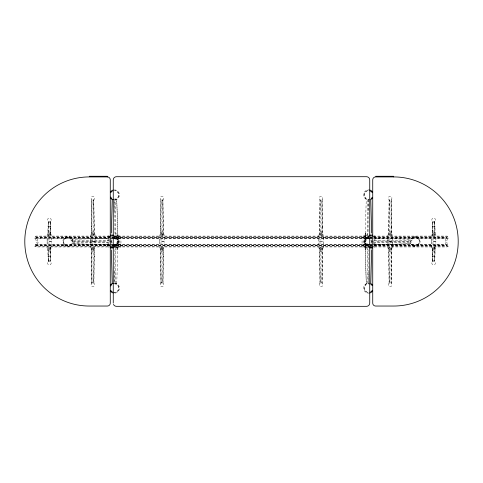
<?xml version="1.0" encoding="UTF-8"?>
<svg xmlns="http://www.w3.org/2000/svg" width="483" height="483" viewBox="0 0 483 483"><rect width="100%" height="100%" fill="white"/><g stroke="black" fill="none" stroke-linecap="round" stroke-linejoin="round"><path stroke-width="0.36" stroke-dasharray="2.42 1.81" d="M114.109 211.512L114.145 199.612M368.179 199.612L368.052 233.066L366.476 237.986L364.985 239.477L364.442 241.518L364.985 243.553L365.353 249.971L366.253 283.418L364.792 286.027L364.212 288.176L364.792 290.325L366.368 291.901L368.517 292.475A4.305 4.305 0 0 1 364.363 287.065A4.305 4.305 0 0 1 370.666 284.451M368.855 283.418L368.891 271.524M115.165 283.418L115.401 249.971L116.977 244.597L118.015 243.553L118.558 241.518L116.403 233.066M367.835 199.612L367.599 233.066L366.023 238.439L364.985 239.477L366.253 199.612L364.792 197.01L364.212 194.86L364.792 192.711L366.368 191.135L368.517 190.556L370.666 191.135A4.305 4.305 0 0 0 364.363 193.749A4.305 4.305 0 0 0 368.517 199.159M50.28 221.782L50.733 226.992L48.01 226.992L48.469 221.782L50.28 221.782L50.866 235.052L47.914 235.227L48.469 221.782L47.648 220.308L47.648 219.185L48.306 218.28L49.375 217.936L50.437 218.28L51.095 219.185L51.095 220.308L50.28 221.782L50.28 236.048M48.469 261.182L48.016 255.972L50.733 255.972L50.28 261.182L48.469 261.182L47.883 247.912L50.836 247.743L50.28 261.182L51.095 262.655L51.095 263.778L50.437 264.684L49.375 265.028L48.306 264.684L47.648 263.778L47.648 262.655L48.469 261.182L48.469 246.922M91.384 235.227L91.486 226.539L91.384 235.227L94.336 235.052L93.75 200.047L94.565 198.573L94.565 197.45L93.907 196.545L92.845 196.201L91.776 196.545L91.118 197.45L91.118 198.573L91.939 200.047L91.939 236.048M94.306 247.743L94.197 256.425L94.306 247.743L91.353 247.912L91.939 282.917L91.118 284.39L91.118 285.513L91.776 286.419L92.845 286.763L93.907 286.419L94.565 285.513L94.565 284.39L93.75 282.917L93.75 246.922M160.495 235.227L160.597 226.539L160.495 235.227L163.447 235.052L162.862 200.047L163.677 198.573L163.677 197.45L163.019 196.545L161.956 196.201L160.893 196.545L160.235 197.45L160.235 198.573L161.05 200.047L161.05 236.048M163.417 247.743L163.308 256.425L163.417 247.743L160.465 247.912L161.05 282.917L160.235 284.39L160.235 285.513L160.893 286.419L161.956 286.763L163.019 286.419L163.677 285.513L163.677 284.39L162.862 282.917L162.862 246.922M320.138 236.048L320.138 200.047L321.95 200.047L322.505 235.227L319.583 235.227L320.138 200.047L319.323 198.573L319.323 197.45L319.981 196.545L321.044 196.201L322.107 196.545L322.765 197.45L322.765 198.573L321.95 200.047L321.95 236.048M321.95 246.922L321.95 282.917L320.138 282.917L319.583 247.743L322.505 247.743L321.95 282.917L322.765 284.39L322.765 285.513L322.107 286.419L321.044 286.763L319.981 286.419L319.323 285.513L319.323 284.39L320.138 282.917L320.138 246.922M389.25 236.048L389.25 200.047L391.061 200.047L391.616 235.227L388.694 235.227L389.25 200.047L388.435 198.573L388.435 197.45L389.093 196.545L390.155 196.201L391.224 196.545L391.882 197.45L391.882 198.573L391.061 200.047L391.061 236.048M391.061 246.922L391.061 282.917L389.25 282.917L388.694 247.743L391.616 247.743L391.061 282.917L391.882 284.39L391.882 285.513L391.224 286.419L390.155 286.763L389.093 286.419L388.435 285.513L388.435 284.39L389.25 282.917L389.25 246.922M434.531 221.782L434.99 226.992L432.267 226.992L432.72 221.782L434.531 221.782L435.086 235.227L432.164 235.227L432.72 221.782L431.905 220.308L431.905 219.185L432.563 218.28L433.625 217.936L434.694 218.28L435.352 219.185L435.352 220.308L434.531 221.782L434.531 236.048M432.72 261.182L432.267 255.972L434.984 255.972L434.531 261.182L432.72 261.182L432.164 247.743L435.086 247.743L434.531 261.182L435.352 262.655L435.352 263.778L434.694 264.684L433.625 265.028L432.563 264.684L431.905 263.778L431.905 262.655L432.72 261.182L432.72 246.922M116.747 283.418L118.015 243.553L116.524 245.05L114.948 249.971L114.821 283.418L116.747 283.418L118.208 286.027L118.788 288.176L118.208 290.325L116.632 291.901L114.483 292.475L112.334 291.901A4.305 4.305 0 0 0 118.637 289.287A4.305 4.305 0 0 0 114.483 283.871M117.647 249.971L118.015 243.553L116.403 249.971M364.985 239.477L365.353 233.066M365.021 239.447L365.559 233.066M322.107 199.479L322.403 226.992M319.981 283.485L319.686 255.972M391.224 199.479L391.52 226.992M389.093 283.485L388.797 255.972M434.694 221.214L434.555 222.24L432.702 222.24L432.563 221.214M432.563 261.75L432.696 260.723L434.555 260.723L434.694 261.75M50.437 221.214L50.298 222.24L48.445 222.24L48.306 221.214M48.306 261.75L48.445 260.723L50.304 260.723L50.437 261.75M93.768 200.505L93.907 199.479M91.776 283.485L91.915 282.458M162.88 200.505L163.019 199.479M160.893 283.485L161.032 282.458M47.914 235.227L48.016 226.539L50.28 226.539L50.727 226.539L50.836 235.227M50.836 247.743L50.727 256.425L48.469 256.425L48.016 256.425L47.914 247.743M111.024 240.914L111.35 239.707M371.65 243.329L371.976 242.122M366.023 238.439L368.517 237.443M370.624 245.424L371.638 244.446M111.531 237.817L112.485 236.899M370.515 246.137L371.469 245.219M110.529 235.764L108.488 237.702L106.037 238.361L72.583 239.254L69.975 237.793L67.825 237.213L65.676 237.793L64.1 239.369L63.527 241.518L64.1 243.667L65.676 245.243L67.825 245.817L69.975 245.243L72.583 243.782L106.037 244.676L108.488 245.334L109.508 246.3M373.492 236.73L374.512 237.702L376.963 238.361L410.417 239.254L413.025 237.793L415.175 237.213L417.324 237.793L418.9 239.369L419.473 241.518L418.9 243.667L417.324 245.243L415.175 245.817L413.025 245.243L410.417 243.782L376.963 244.676A5.434 5.434 0 0 0 374.512 245.334L372.471 247.272A5.434 5.434 0 0 0 371.741 249.27M412.349 239.888L410.417 241.18L376.963 241.077L373.794 240.226M109.617 239.665L106.037 240.625L72.583 240.836M109.846 240.057L106.037 241.077L72.583 241.18L70.651 239.888M114.483 245.141L116.294 244.658L117.623 243.329L118.106 241.518L117.623 239.707L116.294 238.379L114.483 237.896A3.623 3.623 0 0 1 118.106 241.518A3.623 3.623 0 0 1 114.483 245.141L112.672 244.658M368.517 237.896L366.706 238.379L365.377 239.707L364.894 241.518L365.377 243.329L366.706 244.658L368.517 245.141A3.623 3.623 0 0 1 365.015 240.582A3.623 3.623 0 0 1 370.328 238.379M373.154 242.979L376.963 241.983L410.417 241.856M373.383 243.372L376.963 242.436L410.417 242.194M374.512 245.334L376.963 244.7L410.417 243.782M94.306 235.227L93.75 200.047L91.939 200.047L91.48 226.992L91.776 199.479M163.417 235.227L162.862 200.047L161.05 200.047L160.597 226.992L160.893 199.479M48.469 231.067L50.28 231.067M91.939 231.067L93.75 231.067M161.05 231.067L162.862 231.067M320.138 231.067L321.95 231.067M389.25 231.067L391.061 231.067M432.72 231.067L434.531 231.067M48.469 232.909L50.28 232.909M91.939 232.909L93.75 232.909M161.05 232.909L162.862 232.909M320.138 232.909L321.95 232.909M389.25 232.909L391.061 232.909M432.72 232.909L434.531 232.909M48.469 233.392L50.28 233.392M91.939 233.392L93.75 233.392M161.05 233.392L162.862 233.392M320.138 233.392L321.95 233.392M389.25 233.392L391.061 233.392M432.72 233.392L434.531 233.392M48.469 234.352L50.28 234.352M91.939 234.352L93.75 234.352M161.05 234.352L162.862 234.352M320.138 234.352L321.95 234.352M389.25 234.352L391.061 234.352M432.72 234.352L434.531 234.352M109.315 235.97L108.035 235.97L108.035 247.067L109.315 247.067M113.125 235.97L120.937 235.97L120.937 247.067L113.807 247.067M369.875 235.97L362.063 235.97L362.063 247.067L369.193 247.067M373.685 235.97L374.965 235.97L374.965 247.067L373.685 247.067M109.472 236.084L35.833 236.084L35.833 240.16L37.644 240.16M114 236.084L369 236.084M373.528 236.084L447.167 236.084L447.167 240.16L445.356 240.16M109.472 236.332L34.927 236.332L34.927 238.572L109.472 238.572M114 236.332L369 236.332M373.528 236.332L448.073 236.332L448.073 238.572L373.528 238.572M35.833 237.213L447.167 237.213M35.833 237.533L447.167 237.533M35.833 237.896L109.472 237.896M114 237.896L369 237.896M373.528 237.896L447.167 237.896M114 238.572L369 238.572M35.833 238.801L109.49 238.747M114 238.801L369 238.801M373.51 238.747L447.167 238.801M47.111 239.936L51.639 239.936M90.581 239.936L95.109 239.936M159.692 239.936L164.22 239.936M318.78 239.936L323.308 239.936M387.891 239.936L392.419 239.936M431.361 239.936L435.889 239.936M111.766 241.065L108.916 241.065L108.916 241.971L111.766 241.971M117.2 241.065L120.05 241.065L120.05 241.971L117.2 241.971M365.8 241.065L362.95 241.065L362.95 241.971L365.8 241.971M371.234 241.065L374.084 241.065L374.084 241.971L371.234 241.971M38.549 242.877L35.833 242.877L35.833 246.952L109.472 246.952M445.356 242.877L447.167 242.877L447.167 246.952L373.528 246.952M47.111 243.027L51.639 243.027M90.581 243.027L95.109 243.027M159.692 243.027L164.22 243.027M318.78 243.027L323.308 243.027M387.891 243.027L392.419 243.027M431.361 243.027L435.889 243.027M35.833 244.235L109.472 244.235M114 244.235L369 244.235M373.528 244.235L447.167 244.235M108.035 244.289L109.49 244.289M120.937 244.289L115.842 244.289L115.842 247.972L119.011 247.972L119.011 235.064L115.842 235.064L115.842 238.747M362.063 244.289L367.158 244.289L367.158 247.972L363.989 247.972L363.989 235.064L367.158 235.064L367.158 238.747M373.51 244.289L374.965 244.289M109.472 244.464L34.927 244.464L34.927 246.704L109.472 246.704M114 244.464L369 244.464M373.528 244.464L448.073 244.464L448.073 246.704L373.528 246.704M35.833 245.141L447.167 245.141M35.833 245.497L447.167 245.497M35.833 245.817L447.167 245.817M114 246.704L369 246.704M114 246.952L369 246.952M114.03 247.085L114.936 247.085L114.936 244.235M368.97 247.085L368.064 247.085L368.064 244.235M318.78 248.02L323.308 248.027L323.308 241.669L318.78 241.669L318.78 248.027M387.891 248.02L392.419 248.027L392.419 241.669L387.891 241.669L387.891 248.027M48.469 248.612L50.28 248.612M91.939 248.612L93.75 248.612M161.05 248.612L162.862 248.612M320.138 248.612L321.95 248.612M389.25 248.612L391.061 248.612M432.72 248.612L434.531 248.612M48.469 249.572L50.28 249.572M91.939 249.572L93.75 249.572M161.05 249.572L162.862 249.572M320.138 249.572L321.95 249.572M389.25 249.572L391.061 249.572M432.72 249.572L434.531 249.572M48.469 250.055L50.28 250.055M91.939 250.055L93.75 250.055M161.05 250.055L162.862 250.055M320.138 250.055L321.95 250.055M389.25 250.055L391.061 250.055M432.72 250.055L434.531 250.055M48.469 251.903L50.28 251.903M91.939 251.903L93.75 251.903M161.05 251.903L162.862 251.903M320.138 251.903L321.95 251.903M389.25 251.903L391.061 251.903M432.72 251.903L434.531 251.903M91.384 247.743L91.939 282.917L93.75 282.917L94.203 255.972L93.907 283.485M160.495 247.743L161.05 282.917L162.862 282.917L163.314 255.972L163.019 283.485M410.417 240.836L376.963 240.625L373.383 239.665M72.583 242.194L106.037 242.436L109.617 243.372M108.488 245.334L106.037 244.676L72.583 243.782L72.583 241.856L106.037 241.983L109.846 242.979M366.253 283.418L364.985 243.553L366.476 245.05L368.517 245.593A4.075 4.075 0 0 1 364.58 240.462A4.075 4.075 0 0 1 370.552 237.986M370.515 236.899L371.469 237.817M111.531 245.219L112.485 246.137M370.624 237.612L371.638 238.59M116.524 237.986L118.015 239.477L116.747 199.612L114.821 199.612L114.948 233.066L116.524 237.986L118.015 239.477L116.747 199.612L118.208 197.01L118.788 194.86L118.208 192.711L116.632 191.135L114.483 190.556A4.305 4.305 0 0 1 118.637 195.971A4.305 4.305 0 0 1 112.334 198.585M364.985 243.553L366.023 244.597L367.599 249.971L367.835 283.418M366.476 245.05L368.052 249.971L368.179 283.418M116.977 238.439L115.401 233.066L115.165 199.612M371.65 239.707L372.139 241.518M110.861 241.518L111.35 243.329M435.086 247.743L434.984 256.425L432.273 256.425L432.2 247.912M432.164 235.227L432.273 226.539L434.984 226.539L435.056 235.052M391.616 247.743L391.224 283.485M388.694 235.227L389.093 199.479M322.505 247.743L322.107 283.485M319.583 235.227L319.981 199.479M365.021 243.589L365.559 249.971M391.514 226.539L391.586 235.052M388.73 247.912L388.803 256.425M322.403 226.539L322.475 235.052M319.613 247.912L319.692 256.425M368.855 199.612L368.891 211.512M114.109 271.524L114.145 283.418M445.356 238.874L445.356 244.163M434.531 246.922L434.531 261.182M432.72 221.782L432.72 236.048M368.064 235.952L368.064 238.801M364.894 241.065L364.894 241.971M162.862 200.047L162.862 236.048M161.05 246.922L161.05 282.917M118.106 241.065L118.106 241.971M114.936 235.952L114.936 238.801M93.75 200.047L93.75 236.048M91.939 246.922L91.939 282.917M72.583 239.254L72.583 241.18M50.28 246.922L50.28 261.182M48.469 221.782L48.469 236.048M37.644 238.874L37.644 244.163M376.963 238.361A5.434 5.434 0 0 1 372.876 236.338M369.803 292.988A4.981 4.981 0 0 1 363.548 287.844A4.981 4.981 0 0 1 370.431 283.575M370.431 199.455A4.981 4.981 0 0 1 363.548 195.192A4.981 4.981 0 0 1 369.803 190.048M370.872 240.16A2.717 2.717 0 0 1 370.872 242.877M368.517 244.235A2.717 2.717 0 0 1 365.891 240.812A2.717 2.717 0 0 1 369.875 239.163M112.448 237.986A4.075 4.075 0 0 1 118.42 240.462A4.075 4.075 0 0 1 114.483 245.593M106.037 244.676A5.434 5.434 0 0 1 110.124 246.698M110.124 236.338A5.434 5.434 0 0 1 106.037 238.361M114.483 283.195A4.981 4.981 0 0 1 119.464 288.176A4.981 4.981 0 0 1 114.483 293.157M114.483 189.879A4.981 4.981 0 0 1 119.464 194.86A4.981 4.981 0 0 1 114.483 199.841M114.483 238.801A2.717 2.717 0 0 1 117.2 241.518A2.717 2.717 0 0 1 114.483 244.235M112.128 242.877A2.717 2.717 0 0 1 112.128 240.16M51.639 234.943L47.111 234.943L47.111 241.295L51.639 241.295L51.639 234.937M95.109 234.943L90.581 234.943L90.581 241.295L95.109 241.295L95.109 234.937M164.22 234.943L159.692 234.943L159.692 241.295L164.22 241.295L164.22 234.937M323.308 234.937L318.78 234.943L318.78 241.295L323.308 241.295L323.308 234.937M392.419 234.937L387.891 234.943L387.891 241.295L392.419 241.295L392.419 234.937M435.889 234.943L431.361 234.943L431.361 241.295L435.889 241.295L435.889 234.937M51.639 241.669L47.111 241.669L47.111 248.027L51.639 248.027L51.639 241.669M95.109 241.669L90.581 241.669L90.581 248.027L95.109 248.027L95.109 241.669M164.22 241.669L159.692 241.669L159.692 248.027L164.22 248.027L164.22 241.669M435.889 241.669L431.361 241.669L431.361 248.027L435.889 248.027L435.889 241.669M412.681 245.829A4.981 4.981 0 0 0 420.156 241.518A4.981 4.981 0 0 0 412.681 237.201A4.981 4.981 0 0 0 412.681 245.829M413.025 245.243A4.305 4.305 0 0 0 419.473 241.518A4.305 4.305 0 0 0 413.025 237.793A4.305 4.305 0 0 0 413.025 245.243M63.515 244.006A4.981 4.981 0 0 0 72.142 244.006A4.981 4.981 0 0 0 67.825 236.537A4.981 4.981 0 0 0 63.515 244.006M65.676 245.243A4.305 4.305 0 0 0 72.13 241.518A4.305 4.305 0 0 0 65.676 237.793A4.305 4.305 0 0 0 65.676 245.243"/><path stroke-width="0.72" d="M111.325 233.066L112.219 199.612L110.758 197.01M371.675 249.971L370.781 283.418L371.874 285.375M110.758 286.027L112.219 283.418L111.325 249.971M371.874 197.662L370.781 199.612L371.675 233.066M89.264 176.277L107.377 176.277M375.623 176.277L393.736 176.277M112.219 199.612L113.354 199.612M110.589 235.064L113.125 235.064L113.125 235.97L110.589 235.97M372.411 235.064L369.875 235.064L369.875 235.97L372.411 235.97M110.981 238.572L113.245 238.572M369.755 238.572L372.019 238.572M110.981 244.464L113.245 244.464M369.755 244.464L372.019 244.464M110.981 246.952L113.245 246.952M369.755 246.952L372.019 246.952M110.589 247.067L113.125 247.067L113.125 247.972L110.589 247.972M372.411 247.067L369.875 247.067L369.875 247.972L372.411 247.972M112.219 283.418L113.354 283.418M113.263 303.155L113.263 179.881A3.176 3.176 0 0 1 116.433 176.712L366.567 176.712A3.176 3.176 0 0 1 369.736 179.881L369.736 303.155A3.176 3.176 0 0 1 366.567 306.325L116.433 306.325A3.176 3.176 0 0 1 113.505 304.368M372.471 291.201A4.981 4.981 0 0 1 369.803 292.988M371.004 283.859A4.981 4.981 0 0 1 372.471 285.151M372.242 290.325A4.305 4.305 0 0 1 370.666 291.901M372.471 197.885A4.981 4.981 0 0 1 371.004 199.171M369.803 190.048A4.981 4.981 0 0 1 372.471 191.836M370.666 191.135A4.305 4.305 0 0 1 372.242 192.711M113.197 292.988A4.981 4.981 0 0 1 110.529 291.201M110.529 285.151A4.981 4.981 0 0 1 111.996 283.859M112.334 291.901A4.305 4.305 0 0 1 110.758 290.325M111.996 199.171A4.981 4.981 0 0 1 110.529 197.885M110.529 191.836A4.981 4.981 0 0 1 113.197 190.048M110.758 192.711A4.305 4.305 0 0 1 112.334 191.135M107.377 176.923L89.264 176.923A64.474 64.474 0 0 0 24.796 241.482A64.474 64.474 0 0 0 89.264 306.041L107.377 306.041A2.892 2.892 0 0 0 110.269 303.155L110.269 179.815A2.892 2.892 0 0 0 107.377 176.923M393.736 176.923L375.623 176.923A2.892 2.892 0 0 0 372.731 179.815L372.731 303.155A2.892 2.892 0 0 0 375.623 306.041L393.736 306.041A64.474 64.474 0 0 0 458.204 241.482A64.474 64.474 0 0 0 393.736 176.923"/></g></svg>
